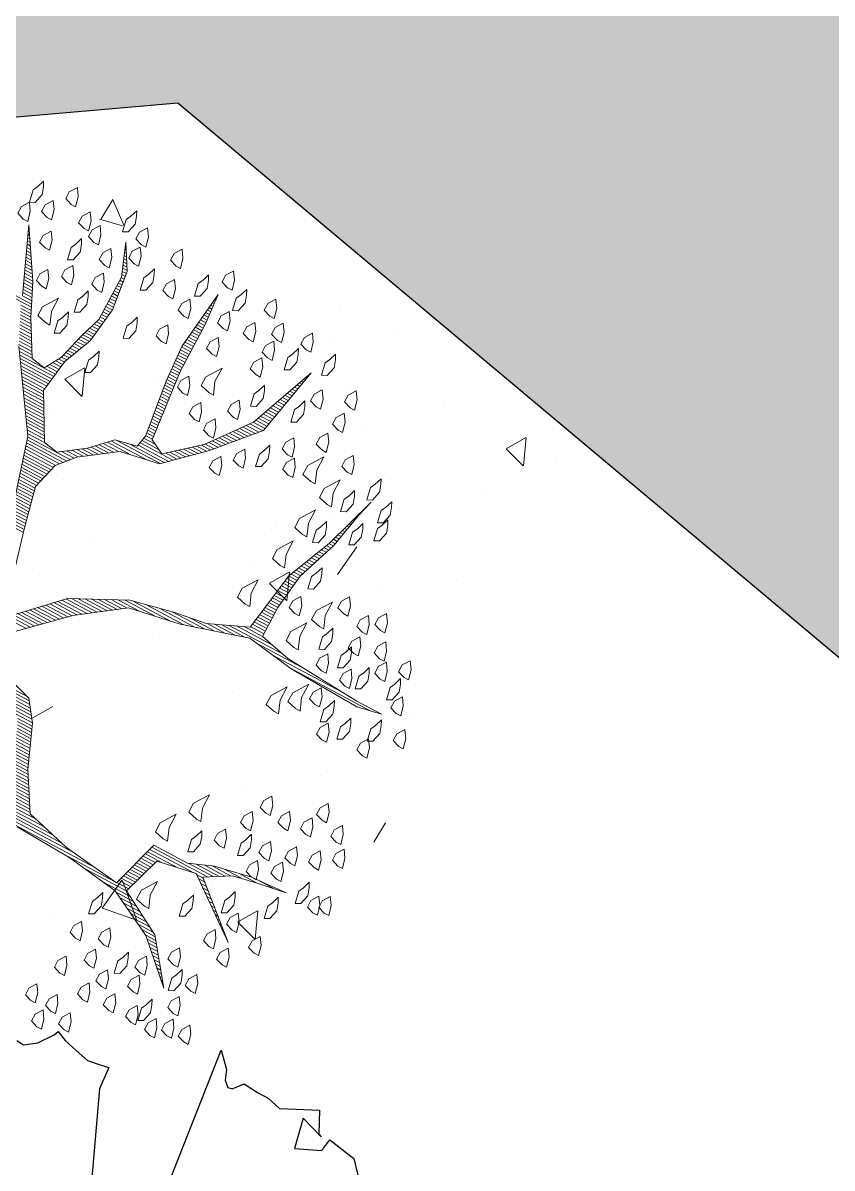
# Model space of a CAD drawing. Header units: millimetres. Extents: x 111 to 1506, y 14 to 566.
# Drawn here: x 253.594 to 255.486, y 196.317 to 198.994 of the extents above; entities that cross this region are included whole.
import ezdxf

# ---------------------------------------------------------------- set-up
doc = ezdxf.new("R2010")
doc.units = ezdxf.units.MM
doc.layers.add('ARBOLES', color=78, linetype='Continuous', lineweight=5)
doc.layers.add('G', color=254, linetype='Continuous', lineweight=5)
doc.layers.add('fer', color=8, linetype='Continuous')

# ---------------------------------------------------------------- blocks, each defined once
blk = doc.blocks.new('*X16')
at = {"color": 0}
for p, q in [((17.5775, 17.92), (17.578, 17.92)), ((17.5814, 17.91), (17.584, 17.91)), ((17.5852, 17.9), (17.59, 17.9)), ((17.9321, 17.9), (17.9348, 17.9)), ((17.9333, 17.91), (17.9341, 17.91)), ((17.5891, 17.89), (17.596, 17.89)), ((17.5929, 17.88), (17.602, 17.88)), ((17.5967, 17.87), (17.608, 17.87)), ((17.6006, 17.86), (17.614, 17.86)), ((17.9273, 17.86), (17.9379, 17.86)), ((17.9285, 17.87), (17.9371, 17.87)), ((17.9297, 17.88), (17.9364, 17.88)), ((17.9309, 17.89), (17.9356, 17.89)), ((17.2621, 17.82), (17.2622, 17.82)), ((17.6044, 17.85), (17.62, 17.85)), ((17.6083, 17.84), (17.626, 17.84)), ((17.6121, 17.83), (17.6285, 17.83)), ((17.616, 17.82), (17.6298, 17.82)), ((17.9225, 17.82), (17.941, 17.82)), ((17.9237, 17.83), (17.9402, 17.83)), ((17.9249, 17.84), (17.9395, 17.84)), ((17.9261, 17.85), (17.9387, 17.85)), ((18.33, 17.82), (18.3316, 17.82)), ((17.2663, 17.81), (17.2685, 17.81)), ((17.2706, 17.8), (17.2748, 17.8)), ((17.2748, 17.79), (17.2811, 17.79)), ((17.279, 17.78), (17.2874, 17.78)), ((17.6191, 17.81), (17.631, 17.81)), ((17.6191, 17.8), (17.6323, 17.8)), ((17.6191, 17.79), (17.6335, 17.79)), ((17.6191, 17.78), (17.6348, 17.78)), ((17.9177, 17.78), (17.9423, 17.78)), ((17.9189, 17.79), (17.9423, 17.79)), ((17.9201, 17.8), (17.9423, 17.8)), ((17.9213, 17.81), (17.9418, 17.81)), ((18.3143, 17.78), (18.3234, 17.78)), ((18.3182, 17.79), (18.3254, 17.79)), ((18.3221, 17.8), (18.3275, 17.8)), ((18.3261, 17.81), (18.3296, 17.81)), ((17.2832, 17.77), (17.2937, 17.77)), ((17.2875, 17.76), (17.3001, 17.76)), ((17.2917, 17.75), (17.3064, 17.75)), ((17.2959, 17.74), (17.3127, 17.74)), ((17.6191, 17.77), (17.636, 17.77)), ((17.6191, 17.76), (17.6373, 17.76)), ((17.6191, 17.75), (17.6385, 17.75)), ((17.6191, 17.74), (17.6398, 17.74)), ((17.9129, 17.74), (17.9423, 17.74)), ((17.9141, 17.75), (17.9423, 17.75)), ((17.9153, 17.76), (17.9423, 17.76)), ((17.9165, 17.77), (17.9423, 17.77)), ((18.2986, 17.74), (18.3151, 17.74)), ((18.3025, 17.75), (18.3171, 17.75)), ((18.3064, 17.76), (18.3192, 17.76)), ((18.3104, 17.77), (18.3213, 17.77)), ((17.3002, 17.73), (17.319, 17.73)), ((17.3044, 17.72), (17.3253, 17.72)), ((17.3086, 17.71), (17.3316, 17.71)), ((17.3129, 17.7), (17.3379, 17.7)), ((17.6191, 17.73), (17.641, 17.73)), ((17.6191, 17.72), (17.6423, 17.72)), ((17.6191, 17.71), (17.6435, 17.71)), ((17.6191, 17.7), (17.6445, 17.7)), ((17.9083, 17.7), (17.9423, 17.7)), ((17.9093, 17.71), (17.9423, 17.71)), ((17.9105, 17.72), (17.9423, 17.72)), ((17.9117, 17.73), (17.9423, 17.73)), ((18.2829, 17.7), (18.3068, 17.7)), ((18.2868, 17.71), (18.3089, 17.71)), ((18.2907, 17.72), (18.3109, 17.72)), ((18.2946, 17.73), (18.313, 17.73)), ((17.3171, 17.69), (17.3443, 17.69)), ((17.3213, 17.68), (17.3506, 17.68)), ((17.3256, 17.67), (17.3569, 17.67)), ((17.6191, 17.69), (17.6431, 17.69)), ((17.6191, 17.68), (17.6418, 17.68)), ((17.6191, 17.67), (17.6405, 17.67)), ((17.909, 17.69), (17.9423, 17.69)), ((17.9097, 17.68), (17.9423, 17.68)), ((17.9103, 17.67), (17.9423, 17.67)), ((18.2711, 17.67), (18.3006, 17.67)), ((18.275, 17.68), (18.3027, 17.68)), ((18.2789, 17.69), (18.3047, 17.69)), ((17.3298, 17.66), (17.3632, 17.66)), ((17.334, 17.65), (17.368, 17.65)), ((17.3382, 17.64), (17.3727, 17.64)), ((17.3425, 17.63), (17.3773, 17.63)), ((17.6124, 17.63), (17.6351, 17.63)), ((17.6157, 17.64), (17.6365, 17.64)), ((17.619, 17.65), (17.6378, 17.65)), ((17.6191, 17.66), (17.6391, 17.66)), ((17.911, 17.66), (17.9423, 17.66)), ((17.9117, 17.65), (17.9423, 17.65)), ((17.9123, 17.64), (17.9423, 17.64)), ((17.913, 17.63), (17.9423, 17.63)), ((18.2554, 17.63), (18.2923, 17.63)), ((18.2593, 17.64), (18.2944, 17.64)), ((18.2632, 17.65), (18.2965, 17.65)), ((18.2671, 17.66), (18.2985, 17.66)), ((17.2417, 17.59), (17.3957, 17.59)), ((17.3467, 17.62), (17.3819, 17.62)), ((17.3509, 17.61), (17.3865, 17.61)), ((17.3552, 17.6), (17.3911, 17.6)), ((17.5991, 17.59), (17.6298, 17.59)), ((17.6024, 17.6), (17.6311, 17.6)), ((17.6057, 17.61), (17.6325, 17.61)), ((17.6091, 17.62), (17.6338, 17.62)), ((17.9137, 17.62), (17.9428, 17.62)), ((17.9143, 17.61), (17.9438, 17.61)), ((17.915, 17.6), (17.9448, 17.6)), ((17.9157, 17.59), (17.9459, 17.59)), ((18.2394, 17.59), (18.284, 17.59)), ((18.2436, 17.6), (18.2861, 17.6)), ((18.2475, 17.61), (18.2882, 17.61)), ((18.2514, 17.62), (18.2903, 17.62)), ((17.3167, 17.58), (17.4003, 17.58)), ((17.3657, 17.57), (17.405, 17.57)), ((17.3704, 17.56), (17.4096, 17.56)), ((17.3751, 17.55), (17.4142, 17.55)), ((17.5872, 17.55), (17.6178, 17.55)), ((17.5899, 17.56), (17.6219, 17.56)), ((17.5926, 17.57), (17.6261, 17.57)), ((17.5957, 17.58), (17.6285, 17.58)), ((17.9163, 17.58), (17.9469, 17.58)), ((17.9172, 17.57), (17.9479, 17.57)), ((17.9186, 17.56), (17.949, 17.56)), ((17.9199, 17.55), (17.95, 17.55)), ((18.2088, 17.55), (18.254, 17.55)), ((18.2164, 17.56), (18.2628, 17.56)), ((18.2241, 17.57), (18.2717, 17.57)), ((18.2317, 17.58), (18.2805, 17.58)), ((17.3797, 17.54), (17.4197, 17.54)), ((17.3844, 17.53), (17.4254, 17.53)), ((17.3891, 17.52), (17.4311, 17.52)), ((17.3937, 17.51), (17.4369, 17.51)), ((17.5762, 17.51), (17.6011, 17.51)), ((17.579, 17.52), (17.6053, 17.52)), ((17.5817, 17.53), (17.6094, 17.53)), ((17.5844, 17.54), (17.6136, 17.54)), ((17.9212, 17.54), (17.951, 17.54)), ((17.9225, 17.53), (17.9521, 17.53)), ((17.9238, 17.52), (17.9531, 17.52)), ((17.9251, 17.51), (17.9541, 17.51)), ((18.1782, 17.51), (18.2187, 17.51)), ((18.1858, 17.52), (18.2276, 17.52)), ((18.1935, 17.53), (18.2364, 17.53)), ((18.2011, 17.54), (18.2452, 17.54)), ((18.7067, 17.51), (18.7077, 17.51)), ((18.7099, 17.52), (18.7105, 17.52)), ((18.7131, 17.53), (18.7134, 17.53)), ((17.3984, 17.5), (17.4426, 17.5)), ((17.4031, 17.49), (17.4483, 17.49)), ((17.4077, 17.48), (17.454, 17.48)), ((17.4124, 17.47), (17.4597, 17.47)), ((17.5623, 17.47), (17.5849, 17.47)), ((17.568, 17.48), (17.5886, 17.48)), ((17.5708, 17.49), (17.5928, 17.49)), ((17.5735, 17.5), (17.5969, 17.5)), ((17.9264, 17.5), (17.9552, 17.5)), ((17.9277, 17.49), (17.9562, 17.49)), ((17.929, 17.48), (17.9572, 17.48)), ((17.9303, 17.47), (17.9583, 17.47)), ((18.1476, 17.47), (18.1834, 17.47)), ((18.1553, 17.48), (18.1923, 17.48)), ((18.1629, 17.49), (18.2011, 17.49)), ((18.1706, 17.5), (18.2099, 17.5)), ((18.694, 17.47), (18.6971, 17.47)), ((18.6971, 17.48), (18.6991, 17.48)), ((18.7003, 17.49), (18.7019, 17.49)), ((18.7035, 17.5), (18.7048, 17.5)), ((17.4171, 17.46), (17.4654, 17.46)), ((17.4217, 17.45), (17.4711, 17.45)), ((17.4276, 17.44), (17.4769, 17.44)), ((17.4343, 17.43), (17.4826, 17.43)), ((17.5394, 17.43), (17.5792, 17.43)), ((17.5452, 17.44), (17.5806, 17.44)), ((17.5509, 17.45), (17.582, 17.45)), ((17.5566, 17.46), (17.5834, 17.46)), ((17.9316, 17.46), (17.9593, 17.46)), ((17.9329, 17.45), (17.9604, 17.45)), ((17.9342, 17.44), (17.9614, 17.44)), ((17.9355, 17.43), (17.9624, 17.43)), ((18.1103, 17.43), (18.1467, 17.43)), ((18.1221, 17.44), (18.157, 17.44)), ((18.1323, 17.45), (18.1658, 17.45)), ((18.14, 17.46), (18.1746, 17.46)), ((18.6812, 17.43), (18.6891, 17.43)), ((18.6844, 17.44), (18.6911, 17.44)), ((18.6876, 17.45), (18.6931, 17.45)), ((18.6908, 17.46), (18.6951, 17.46)), ((17.441, 17.42), (17.5777, 17.42)), ((17.4476, 17.41), (17.5763, 17.41)), ((17.4543, 17.4), (17.5749, 17.4)), ((17.9368, 17.42), (17.9635, 17.42)), ((17.9381, 17.41), (17.9645, 17.41)), ((17.9394, 17.4), (17.9655, 17.4)), ((18.0748, 17.4), (18.1146, 17.4)), ((18.0867, 17.41), (18.1253, 17.41)), ((18.0985, 17.42), (18.136, 17.42)), ((18.6717, 17.4), (18.6831, 17.4)), ((18.6749, 17.41), (18.6851, 17.41)), ((18.6781, 17.42), (18.6871, 17.42)), ((17.461, 17.39), (17.5734, 17.39)), ((17.4676, 17.38), (17.572, 17.38)), ((17.4743, 17.37), (17.5706, 17.37)), ((17.481, 17.36), (17.5692, 17.36)), ((17.9387, 17.36), (18.004, 17.36)), ((17.9407, 17.39), (17.9666, 17.39)), ((17.9407, 17.37), (17.984, 17.37)), ((17.942, 17.38), (17.9676, 17.38)), ((18.0276, 17.36), (18.0717, 17.36)), ((18.0394, 17.37), (18.0824, 17.37)), ((18.0512, 17.38), (18.0931, 17.38)), ((18.063, 17.39), (18.1038, 17.39)), ((18.659, 17.36), (18.6751, 17.36)), ((18.6621, 17.37), (18.6771, 17.37)), ((18.6653, 17.38), (18.6791, 17.38)), ((18.6685, 17.39), (18.6811, 17.39)), ((17.4876, 17.35), (17.5695, 17.35)), ((17.4943, 17.34), (17.5751, 17.34)), ((17.501, 17.33), (17.5807, 17.33)), ((17.5076, 17.32), (17.5862, 17.32)), ((17.8637, 17.32), (18.0288, 17.32)), ((17.9087, 17.33), (18.0396, 17.33)), ((17.9347, 17.34), (18.0503, 17.34)), ((17.9367, 17.35), (18.061, 17.35)), ((18.6429, 17.32), (18.6621, 17.32)), ((18.6471, 17.33), (18.6656, 17.33)), ((18.6513, 17.34), (18.6692, 17.34)), ((18.6555, 17.35), (18.6727, 17.35)), ((17.5143, 17.31), (17.5918, 17.31)), ((17.521, 17.3), (17.5973, 17.3)), ((17.5276, 17.29), (17.6029, 17.29)), ((17.5343, 17.28), (17.6084, 17.28)), ((17.8187, 17.28), (17.873, 17.28)), ((17.8287, 17.29), (17.887, 17.29)), ((17.8387, 17.3), (17.9283, 17.3)), ((17.8487, 17.31), (17.9816, 17.31)), ((18.626, 17.28), (18.648, 17.28)), ((18.6303, 17.29), (18.6515, 17.29)), ((18.6345, 17.3), (18.6551, 17.3)), ((18.6387, 17.31), (18.6586, 17.31)), ((17.541, 17.27), (17.614, 17.27)), ((17.5476, 17.26), (17.6195, 17.26)), ((17.5543, 17.25), (17.6251, 17.25)), ((17.561, 17.24), (17.6307, 17.24)), ((17.7741, 17.24), (17.817, 17.24)), ((17.7884, 17.25), (17.831, 17.25)), ((17.7987, 17.26), (17.845, 17.26)), ((17.8087, 17.27), (17.859, 17.27)), ((18.6092, 17.24), (18.6339, 17.24)), ((18.6134, 17.25), (18.6374, 17.25)), ((18.6176, 17.26), (18.6409, 17.26)), ((18.6218, 17.27), (18.6445, 17.27)), ((17.5676, 17.23), (17.6362, 17.23)), ((17.5743, 17.22), (17.6418, 17.22)), ((17.581, 17.21), (17.6473, 17.21)), ((17.5876, 17.2), (17.6529, 17.2)), ((17.717, 17.2), (17.7653, 17.2)), ((17.7313, 17.21), (17.775, 17.21)), ((17.7456, 17.22), (17.789, 17.22)), ((17.7599, 17.23), (17.803, 17.23)), ((18.5924, 17.2), (18.6215, 17.2)), ((18.5966, 17.21), (18.6233, 17.21)), ((18.6008, 17.22), (18.6268, 17.22)), ((18.605, 17.23), (18.6303, 17.23)), ((17.5939, 17.19), (17.7568, 17.19)), ((17.5968, 17.18), (17.7482, 17.18)), ((17.5998, 17.17), (17.7396, 17.17)), ((17.6027, 17.16), (17.731, 17.16)), ((18.5837, 17.16), (18.6162, 17.16)), ((18.5853, 17.17), (18.6175, 17.17)), ((18.5868, 17.18), (18.6189, 17.18)), ((18.5884, 17.19), (18.6202, 17.19)), ((17.6056, 17.15), (17.7225, 17.15)), ((17.6085, 17.14), (17.7189, 17.14)), ((17.6115, 17.13), (17.7161, 17.13)), ((18.5789, 17.13), (18.6122, 17.13)), ((18.5805, 17.14), (18.6135, 17.14)), ((18.5821, 17.15), (18.6149, 17.15)), ((17.6144, 17.12), (17.7134, 17.12)), ((17.6173, 17.11), (17.7107, 17.11)), ((17.6203, 17.1), (17.7079, 17.1)), ((17.6232, 17.09), (17.7052, 17.09)), ((18.5726, 17.09), (18.6069, 17.09)), ((18.5742, 17.1), (18.6082, 17.1)), ((18.5758, 17.11), (18.6095, 17.11)), ((18.5774, 17.12), (18.6109, 17.12)), ((17.6261, 17.08), (17.7025, 17.08)), ((17.629, 17.07), (17.6998, 17.07)), ((17.632, 17.06), (17.697, 17.06)), ((17.6349, 17.05), (17.6968, 17.05)), ((18.5663, 17.05), (18.6056, 17.05)), ((18.5679, 17.06), (18.6056, 17.06)), ((18.5695, 17.07), (18.6056, 17.07)), ((18.571, 17.08), (18.6056, 17.08)), ((17.6378, 17.04), (17.6992, 17.04)), ((17.6407, 17.03), (17.7015, 17.03)), ((17.6437, 17.02), (17.7039, 17.02)), ((17.6466, 17.01), (17.7062, 17.01)), ((18.5598, 17.01), (18.6056, 17.01)), ((18.5615, 17.02), (18.6056, 17.02)), ((18.5632, 17.03), (18.6056, 17.03)), ((18.5647, 17.04), (18.6056, 17.04)), ((17.6495, 17), (17.7086, 17)), ((17.6524, 16.99), (17.7109, 16.99)), ((17.6554, 16.98), (17.7133, 16.98)), ((17.6583, 16.97), (17.7156, 16.97)), ((18.5353, 16.97), (18.6056, 16.97)), ((18.5548, 16.98), (18.6056, 16.98)), ((18.5565, 16.99), (18.6056, 16.99)), ((18.5582, 17), (18.6056, 17)), ((17.6612, 16.96), (17.718, 16.96)), ((17.6642, 16.95), (17.7204, 16.95)), ((17.6671, 16.94), (17.7227, 16.94)), ((17.67, 16.93), (17.7251, 16.93)), ((18.4439, 16.93), (18.523, 16.93)), ((18.4668, 16.94), (18.5567, 16.94)), ((18.4896, 16.95), (18.6918, 16.95)), ((18.5125, 16.96), (18.6485, 16.96)), ((18.6009, 16.94), (18.7864, 16.94)), ((18.6675, 16.93), (18.9464, 16.93)), ((17.6729, 16.92), (17.7274, 16.92)), ((17.6759, 16.91), (17.7298, 16.91)), ((17.6788, 16.9), (17.7324, 16.9)), ((18.2995, 16.9), (18.4217, 16.9)), ((18.3608, 16.91), (18.4555, 16.91)), ((18.4211, 16.92), (18.4892, 16.92)), ((18.7342, 16.92), (19.0449, 16.92)), ((18.1392, 16.86), (18.2561, 16.86)), ((18.1645, 16.87), (18.3086, 16.87)), ((18.2095, 16.88), (18.3542, 16.88)), ((18.2545, 16.89), (18.388, 16.89)), ((18.0592, 16.82), (18.1324, 16.82)), ((18.0792, 16.83), (18.1463, 16.83)), ((18.0992, 16.84), (18.1601, 16.84)), ((18.1192, 16.85), (18.2036, 16.85)), ((17.9792, 16.78), (18.0771, 16.78)), ((17.9992, 16.79), (18.0909, 16.79)), ((18.0192, 16.8), (18.1047, 16.8)), ((18.0392, 16.81), (18.1186, 16.81)), ((17.9335, 16.74), (18.0217, 16.74)), ((17.9435, 16.75), (18.0355, 16.75)), ((17.9535, 16.76), (18.0494, 16.76)), ((17.9635, 16.77), (18.0632, 16.77)), ((17.8935, 16.7), (17.9768, 16.7)), ((17.9035, 16.71), (17.9873, 16.71)), ((17.9135, 16.72), (17.9979, 16.72)), ((17.9235, 16.73), (18.0084, 16.73)), ((17.8535, 16.66), (17.9345, 16.66)), ((17.8635, 16.67), (17.9451, 16.67)), ((17.8735, 16.68), (17.9556, 16.68)), ((17.8835, 16.69), (17.9662, 16.69)), ((17.8235, 16.63), (17.9029, 16.63)), ((17.8335, 16.64), (17.9134, 16.64)), ((17.8435, 16.65), (17.924, 16.65)), ((17.7031, 16.62), (17.8923, 16.62)), ((17.8145, 16.42), (18.0006, 16.42)), ((17.8617, 16.41), (18.0157, 16.41)), ((17.8916, 16.4), (18.0232, 16.4)), ((17.9216, 16.39), (18.0307, 16.39)), ((17.9473, 16.38), (18.0382, 16.38)), ((17.9633, 16.37), (18.0457, 16.37)), ((17.9793, 16.36), (18.0532, 16.36)), ((17.9953, 16.35), (18.0607, 16.35)), ((18.0106, 16.34), (18.0651, 16.34)), ((18.0147, 16.33), (18.0692, 16.33)), ((18.0189, 16.32), (18.0733, 16.32)), ((18.0231, 16.31), (18.0774, 16.31)), ((18.0272, 16.3), (18.0816, 16.3)), ((18.0314, 16.29), (18.0857, 16.29)), ((18.0356, 16.28), (18.0898, 16.28)), ((18.0397, 16.27), (18.0939, 16.27)), ((18.0439, 16.26), (18.098, 16.26)), ((18.0481, 16.25), (18.1021, 16.25)), ((18.0522, 16.24), (18.1063, 16.24)), ((18.9759, 16.24), (19.0395, 16.24)), ((18.0564, 16.23), (18.1104, 16.23)), ((18.0606, 16.22), (18.1145, 16.22)), ((18.0647, 16.21), (18.1186, 16.21)), ((18.0689, 16.2), (18.1236, 16.2)), ((18.7941, 16.2), (18.873, 16.2)), ((18.8191, 16.21), (18.8896, 16.21)), ((18.8615, 16.22), (18.9295, 16.22)), ((18.9115, 16.23), (18.9795, 16.23)), ((18.0731, 16.19), (18.1296, 16.19)), ((18.0772, 16.18), (18.1356, 16.18)), ((18.0814, 16.17), (18.1416, 16.17)), ((18.0856, 16.16), (18.1476, 16.16)), ((18.6084, 16.16), (18.7734, 16.16)), ((18.6114, 16.17), (18.823, 16.17)), ((18.7441, 16.18), (18.8396, 16.18)), ((18.7691, 16.19), (18.8563, 16.19)), ((18.7869, 16.16), (18.812, 16.16)), ((18.0897, 16.15), (18.1536, 16.15)), ((18.0939, 16.14), (18.1596, 16.14)), ((18.1004, 16.13), (18.1656, 16.13)), ((18.5994, 16.13), (18.6461, 16.13)), ((18.6024, 16.14), (18.6667, 16.14)), ((18.6054, 16.15), (18.7201, 16.15)), ((18.8002, 16.15), (18.8237, 16.15)), ((18.8135, 16.14), (18.8354, 16.14)), ((18.8269, 16.13), (18.847, 16.13)), ((18.1082, 16.12), (18.1716, 16.12)), ((18.116, 16.11), (18.1776, 16.11)), ((18.1237, 16.1), (18.1836, 16.1)), ((18.1315, 16.09), (18.1896, 16.09)), ((18.5874, 16.09), (18.6336, 16.09)), ((18.5904, 16.1), (18.6367, 16.1)), ((18.5934, 16.11), (18.6398, 16.11)), ((18.5964, 16.12), (18.6429, 16.12)), ((18.8402, 16.12), (18.8587, 16.12)), ((18.8535, 16.11), (18.8704, 16.11)), ((18.8669, 16.1), (18.882, 16.1)), ((18.8802, 16.09), (18.8937, 16.09)), ((18.1393, 16.08), (18.1956, 16.08)), ((18.1471, 16.07), (18.2239, 16.07)), ((18.1497, 16.05), (18.2999, 16.05)), ((18.1549, 16.06), (18.2619, 16.06)), ((18.5754, 16.05), (18.6211, 16.05)), ((18.5784, 16.06), (18.6242, 16.06)), ((18.5814, 16.07), (18.6273, 16.07)), ((18.5844, 16.08), (18.6304, 16.08)), ((18.8935, 16.08), (18.9054, 16.08)), ((18.9069, 16.07), (18.917, 16.07)), ((18.9202, 16.06), (18.9287, 16.06)), ((18.9335, 16.05), (18.9404, 16.05)), ((18.1339, 16.02), (18.4746, 16.02)), ((18.1392, 16.03), (18.3946, 16.03)), ((18.1444, 16.04), (18.3379, 16.04)), ((18.3591, 16.01), (18.5546, 16.01)), ((18.5634, 16.01), (18.6086, 16.01)), ((18.5664, 16.02), (18.6117, 16.02)), ((18.5694, 16.03), (18.6148, 16.03)), ((18.5724, 16.04), (18.6179, 16.04)), ((18.9469, 16.04), (18.952, 16.04)), ((18.9602, 16.03), (18.9637, 16.03)), ((18.9735, 16.02), (18.9754, 16.02)), ((18.9869, 16.01), (18.987, 16.01)), ((18.4501, 16), (18.6064, 16)), ((18.5234, 15.99), (18.6244, 15.99)), ((18.5781, 15.98), (18.6424, 15.98)), ((18.5971, 15.97), (18.6604, 15.97)), ((18.6161, 15.96), (18.6784, 15.96)), ((18.6351, 15.95), (18.6964, 15.95)), ((18.6541, 15.94), (18.7144, 15.94)), ((18.6731, 15.93), (18.7324, 15.93)), ((18.6921, 15.92), (18.7504, 15.92)), ((18.7111, 15.91), (18.7628, 15.91)), ((18.7301, 15.9), (18.7704, 15.9)), ((18.7421, 15.89), (18.7781, 15.89)), ((18.7528, 15.88), (18.7857, 15.88)), ((18.7634, 15.87), (18.7934, 15.87)), ((18.7741, 15.86), (18.801, 15.86)), ((18.7848, 15.85), (18.8087, 15.85)), ((18.7954, 15.84), (18.8163, 15.84)), ((18.8061, 15.83), (18.824, 15.83)), ((18.8168, 15.82), (18.8316, 15.82)), ((18.8274, 15.81), (18.8393, 15.81)), ((18.8381, 15.8), (18.8469, 15.8)), ((18.8488, 15.79), (18.8545, 15.79)), ((18.8594, 15.78), (18.8622, 15.78))]:
    blk.add_line(p, q, dxfattribs=at)
blk = doc.blocks.new('E1E')
at = {"layer": 'ARBOLES', "ltscale": 0.2}
for p, q in [((94.6676, 58.8635), (94.6676, 58.8635)), ((94.9236, 58.6057), (94.9236, 58.6057)), ((94.5138, 58.5333), (94.5138, 58.5333)), ((95.1355, 58.5085), (95.1355, 58.5085)), ((94.8624, 58.4826), (94.7765, 58.4282)), ((94.8909, 58.3921), (94.8631, 58.4837)), ((95.2104, 58.4729), (95.2104, 58.4729)), ((94.6865, 58.4581), (94.6865, 58.4581)), ((95.013, 58.4632), (95.013, 58.4632)), ((94.8895, 58.3905), (94.7758, 58.4277)), ((94.811, 58.3666), (94.811, 58.3666)), ((94.8922, 58.3418), (94.8922, 58.3418)), ((95.3957, 58.2452), (95.4049, 58.3083)), ((94.4865, 58.2246), (94.4865, 58.2246)), ((94.5977, 58.207), (94.5304, 58.1986)), ((94.5888, 58.1437), (94.598, 58.2068)), ((94.5882, 58.1432), (94.5302, 58.1979)), ((94.7363, 58.1935), (94.7363, 58.1935)), ((94.5867, 58.1273), (94.5867, 58.1273)), ((95.7346, 58.0534), (95.7346, 58.0534)), ((94.8833, 57.9689), (94.8833, 57.9689)), ((95.5753, 57.9605), (95.5753, 57.9605)), ((95.3825, 57.8989), (95.3825, 57.8989)), ((95.6956, 57.8639), (95.6956, 57.8639)), ((95.8816, 57.8288), (95.8816, 57.8288)), ((95.1169, 57.82), (95.1169, 57.82)), ((94.5376, 57.7708), (94.5376, 57.7708)), ((94.5622, 57.7074), (94.5397, 57.767)), ((94.7808, 57.7703), (94.7808, 57.7703)), ((96.0586, 57.7367), (96.0586, 57.7367)), ((96.0916, 57.5886), (96.0336, 57.6433)), ((96.1011, 57.6524), (96.0338, 57.644)), ((96.0922, 57.5891), (96.1014, 57.6522)), ((94.9516, 57.6149), (94.9516, 57.6149)), ((95.7341, 57.5948), (95.7341, 57.5948)), ((95.2847, 57.4872), (95.2267, 57.5419)), ((95.2942, 57.551), (95.227, 57.5425)), ((95.2854, 57.4877), (95.2946, 57.5508)), ((95.3729, 57.5622), (95.3729, 57.5622)), ((94.7552, 57.4724), (94.7552, 57.4724)), ((95.4096, 57.4529), (95.4096, 57.4529)), ((95.9403, 57.448), (95.9403, 57.448)), ((95.2543, 57.4023), (95.2543, 57.4023)), ((95.4163, 57.4332), (95.4163, 57.4332)), ((95.2247, 57.2935), (95.1969, 57.385)), ((96.4995, 57.3914), (96.4995, 57.3914)), ((95.9202, 57.3422), (95.9202, 57.3422)), ((95.0851, 57.311), (95.0851, 57.311)), ((95.7535, 57.3323), (95.7535, 57.3323)), ((95.3415, 57.2983), (95.3415, 57.2983)), ((96.3968, 57.2987), (96.3421, 57.2587)), ((96.37, 57.2738), (96.37, 57.2738)), ((96.4168, 57.2351), (96.3942, 57.2948)), ((96.2526, 57.2622), (96.2526, 57.2622)), ((96.4161, 57.2358), (96.3388, 57.2555)), ((94.9776, 57.1326), (94.9776, 57.1326)), ((96.0455, 57.1319), (96.0455, 57.1319)), ((95.3165, 57.1024), (95.3165, 57.1024)), ((95.4768, 57.0625), (95.4768, 57.0625)), ((95.5976, 57.0405), (95.5976, 57.0405)), ((95.721, 56.99), (95.721, 56.99)), ((95.7812, 56.9208), (95.7812, 56.9208)), ((95.1247, 56.908), (95.1247, 56.908)), ((95.3965, 56.8481), (95.3965, 56.8481)), ((95.6238, 56.8379), (95.6238, 56.8379)), ((95.1839, 56.7935), (95.1166, 56.785)), ((95.175, 56.7302), (95.1842, 56.7933)), ((95.1744, 56.7297), (95.1164, 56.7844)), ((95.072, 56.7062), (95.072, 56.7062))]:
    blk.add_line(p, q, dxfattribs=at)
for points in [[(96.2553, 57.6966), (96.0383, 57.8338), (95.8415, 58.0658)], [(95.1899, 58.5316), (95.0309, 58.4686), (94.8791, 58.4244), (94.7266, 58.4344), (94.579, 58.4856), (94.7128, 58.4127), (94.8589, 58.3998), (94.8727, 58.2812), (94.7773, 58.2154), (94.5691, 58.2629), (94.7578, 58.2067), (94.7101, 58.1387), (94.6509, 58.0967), (94.5786, 58.049), (94.6733, 58.0989), (94.7622, 58.1619), (94.8156, 58.2168), (94.9132, 58.2603), (94.8943, 58.4077), (95.0591, 58.4577), (95.1971, 58.4802), (95.2991, 58.4087), (95.3939, 58.3185), (95.4561, 58.2838), (95.5811, 58.3005)], [(95.6347, 58.2152), (95.5632, 58.0431), (95.4838, 57.9065), (95.3588, 57.8196), (95.2064, 57.6894), (95.0676, 57.651), (94.8696, 57.5706), (94.8103, 57.5286), (94.8819, 57.5605), (95.0958, 57.6402), (95.189, 57.6583), (95.2267, 57.5738), (95.2571, 57.4704), (95.2673, 57.3425), (95.2913, 57.2362), (95.2985, 57.1849), (95.2803, 57.3482), (95.2773, 57.495), (95.2418, 57.6273), (95.231, 57.6692), (95.3147, 57.761), (95.3935, 57.8117), (95.499, 57.8898), (95.6102, 58.0251), (95.6715, 58.1849)], [(95.7692, 58.0881), (95.8387, 58.0021), (95.9139, 57.9032), (95.9263, 57.8229), (95.9075, 57.76), (95.8454, 57.6544), (95.75, 57.5886), (95.693, 57.4541), (95.6447, 57.3001), (95.6897, 57.0941), (95.6801, 57.308), (95.7154, 57.4563), (95.7681, 57.5655), (95.8158, 57.5633), (95.9193, 57.3834), (95.9802, 57.2468), (96.0243, 57.1651), (95.9714, 57.3364), (95.9215, 57.4311), (95.8354, 57.572), (95.8274, 57.6074), (95.8801, 57.6465), (95.909, 57.7217), (95.9538, 57.7962), (95.9957, 57.8071), (96.1128, 57.719), (96.1404, 57.6221), (96.1426, 57.5296), (96.173, 57.4262), (96.2324, 57.3279), (96.3004, 57.2803), (96.2302, 57.3504), (96.1752, 57.4739), (96.1686, 57.5412), (96.1563, 57.6214), (96.162, 57.6785), (96.2039, 57.6894), (96.2965, 57.6215), (96.3732, 57.5543), (96.5063, 57.4655), (96.3594, 57.6027)]]:
    blk.add_lwpolyline(points, dxfattribs=at)
for points in [[(94.7125, 58.8334), (94.7349, 58.8356), (94.7436, 58.8161), (94.7393, 58.7908), (94.7176, 58.8045), (94.6995, 58.8276)], [(94.7812, 58.8016), (94.8036, 58.8038), (94.8123, 58.7843), (94.808, 58.759), (94.7863, 58.7727), (94.7682, 58.7959)], [(94.6591, 58.7784), (94.6815, 58.7806), (94.6902, 58.7611), (94.6859, 58.7358), (94.6642, 58.7495), (94.6461, 58.7726)], [(94.7227, 58.7756), (94.7451, 58.7778), (94.7538, 58.7583), (94.7495, 58.7329), (94.7278, 58.7467), (94.7097, 58.7698)], [(94.7922, 58.6896), (94.8146, 58.6918), (94.8233, 58.6723), (94.8189, 58.647), (94.7972, 58.6607), (94.7791, 58.6838)], [(94.6931, 58.6845), (94.7155, 58.6867), (94.7242, 58.6671), (94.7199, 58.6418), (94.6982, 58.6556), (94.6801, 58.6787)], [(94.6245, 58.6461), (94.6469, 58.6483), (94.6556, 58.6288), (94.6513, 58.6035), (94.6296, 58.6172), (94.6115, 58.6403)], [(94.498, 58.5976), (94.5204, 58.5998), (94.5291, 58.5803), (94.5248, 58.555), (94.5031, 58.5687), (94.485, 58.5918)], [(94.5725, 58.5528), (94.5732, 58.5687), (94.5522, 58.5984), (94.5421, 58.5861), (94.5472, 58.5571), (94.5624, 58.5405), (94.5747, 58.5304)], [(94.5594, 58.6172), (94.5818, 58.6193), (94.5905, 58.5998), (94.5862, 58.5745), (94.5645, 58.5882), (94.5464, 58.6114)], [(94.6903, 58.6209), (94.7127, 58.623), (94.7214, 58.6035), (94.7171, 58.5782), (94.6954, 58.5919), (94.6773, 58.6151)], [(94.7568, 58.6115), (94.7792, 58.6137), (94.7879, 58.5942), (94.7836, 58.5689), (94.7619, 58.5826), (94.7438, 58.6057)], [(94.8421, 58.5949), (94.8645, 58.5971), (94.8732, 58.5776), (94.8689, 58.5523), (94.8472, 58.566), (94.8291, 58.5891)], [(94.4677, 58.5607), (94.4901, 58.5629), (94.4988, 58.5434), (94.4944, 58.5181), (94.4728, 58.5318), (94.4547, 58.5549)], [(94.6238, 58.5601), (94.6462, 58.5623), (94.6549, 58.5428), (94.6506, 58.5175), (94.6289, 58.5312), (94.6108, 58.5543)], [(94.7178, 58.524), (94.7185, 58.5399), (94.6975, 58.5695), (94.6874, 58.5572), (94.6925, 58.5283), (94.7077, 58.5117), (94.72, 58.5016)], [(94.425, 58.5339), (94.4474, 58.5361), (94.4561, 58.5166), (94.4518, 58.4913), (94.4301, 58.505), (94.412, 58.5281)], [(94.7792, 58.5436), (94.8017, 58.5458), (94.8103, 58.5262), (94.806, 58.5009), (94.7843, 58.5147), (94.7662, 58.5378)], [(94.5067, 58.508), (94.5292, 58.5101), (94.5378, 58.4906), (94.5335, 58.4653), (94.5118, 58.479), (94.4937, 58.5022)], [(94.6535, 58.511), (94.6759, 58.5131), (94.6846, 58.4936), (94.6803, 58.4683), (94.6586, 58.482), (94.6405, 58.5052)], [(94.8942, 58.4779), (94.8949, 58.4938), (94.874, 58.5234), (94.8638, 58.5111), (94.8689, 58.4822), (94.8841, 58.4656), (94.8964, 58.4555)], [(94.5863, 58.4343), (94.587, 58.4502), (94.566, 58.4798), (94.5559, 58.4675), (94.561, 58.4386), (94.5762, 58.422), (94.5885, 58.4119)], [(94.5256, 58.4306), (94.548, 58.4328), (94.5567, 58.4133), (94.5524, 58.388), (94.5307, 58.4017), (94.5126, 58.4248)], [(94.6145, 58.4235), (94.6369, 58.4256), (94.6456, 58.4061), (94.6413, 58.3808), (94.6196, 58.3945), (94.6015, 58.4177)], [(94.7945, 58.3867), (94.8235, 58.3918), (94.835, 58.3658), (94.8264, 58.3152), (94.809, 58.3542), (94.7815, 58.3809)], [(94.53, 58.3157), (94.5524, 58.3179), (94.5611, 58.2984), (94.5568, 58.2731), (94.5351, 58.2868), (94.517, 58.3099)], [(94.5936, 58.3128), (94.616, 58.315), (94.6247, 58.2955), (94.6204, 58.2702), (94.5987, 58.2839), (94.5806, 58.307)], [(94.7324, 58.2811), (94.7332, 58.297), (94.7122, 58.3267), (94.7021, 58.3144), (94.7071, 58.2854), (94.7223, 58.2688), (94.7346, 58.2587)], [(94.5004, 58.2246), (94.5228, 58.2268), (94.5315, 58.2072), (94.5272, 58.1819), (94.5055, 58.1957), (94.4874, 58.2188)], [(94.5901, 58.2333), (94.6125, 58.2355), (94.6212, 58.216), (94.6168, 58.1907), (94.5952, 58.2044), (94.5771, 58.2275)], [(94.6675, 58.182), (94.6682, 58.1979), (94.6472, 58.2276), (94.6371, 58.2153), (94.6422, 58.1864), (94.6573, 58.1697), (94.6696, 58.1596)], [(94.9118, 58.2285), (94.9407, 58.2336), (94.9523, 58.2075), (94.9436, 58.1569), (94.9262, 58.196), (94.8988, 58.2227)], [(94.8605, 58.1511), (94.8612, 58.167), (94.8402, 58.1966), (94.8301, 58.1843), (94.8352, 58.1554), (94.8504, 58.1388), (94.8627, 58.1287)], [(94.5808, 58.0967), (94.5815, 58.1126), (94.5605, 58.1422), (94.5504, 58.1299), (94.5555, 58.101), (94.5707, 58.0844), (94.583, 58.0743)], [(94.7983, 58.1156), (94.8208, 58.1178), (94.8294, 58.0983), (94.8251, 58.073), (94.8034, 58.0867), (94.7853, 58.1098)], [(94.8974, 58.1208), (94.9263, 58.1258), (94.9379, 58.0998), (94.9292, 58.0492), (94.9119, 58.0882), (94.8844, 58.115)], [(94.6733, 58.0989), (94.6957, 58.1011), (94.7044, 58.0816), (94.7001, 58.0563), (94.6784, 58.07), (94.6603, 58.0931)], [(94.7666, 58.0469), (94.7673, 58.0628), (94.7463, 58.0925), (94.7362, 58.0802), (94.7413, 58.0512), (94.7565, 58.0346), (94.7688, 58.0245)], [(94.5606, 58.002), (94.5613, 58.0179), (94.5403, 58.0475), (94.5302, 58.0352), (94.5353, 58.0063), (94.5505, 57.9897), (94.5628, 57.9796)], [(94.6263, 58.0468), (94.6488, 58.049), (94.6574, 58.0295), (94.6531, 58.0042), (94.6314, 58.0179), (94.6133, 58.041)], [(94.4883, 58.0243), (94.5107, 58.0265), (94.5194, 58.007), (94.5151, 57.9817), (94.4934, 57.9954), (94.4753, 58.0185)], [(94.6929, 58.0375), (94.7153, 58.0397), (94.724, 58.0202), (94.7196, 57.9948), (94.6979, 58.0086), (94.6799, 58.0317)], [(94.7912, 58.0267), (94.8136, 58.0289), (94.8223, 58.0094), (94.818, 57.9841), (94.7963, 57.9978), (94.7782, 58.0209)], [(94.4681, 57.9997), (94.4905, 58.0019), (94.4992, 57.9824), (94.4948, 57.9571), (94.4732, 57.9708), (94.4551, 57.9939)], [(94.6365, 57.989), (94.6589, 57.9912), (94.6676, 57.9717), (94.6633, 57.9464), (94.6416, 57.9601), (94.6235, 57.9832)], [(94.7912, 57.9566), (94.8136, 57.9588), (94.8223, 57.9393), (94.818, 57.914), (94.7963, 57.9277), (94.7782, 57.9508)], [(94.5867, 57.9434), (94.6091, 57.9456), (94.6178, 57.9261), (94.6134, 57.9008), (94.5917, 57.9145), (94.5737, 57.9376)], [(94.7269, 57.9435), (94.7493, 57.9457), (94.758, 57.9262), (94.7537, 57.9009), (94.732, 57.9146), (94.7139, 57.9377)], [(94.5491, 57.8877), (94.5715, 57.8899), (94.5802, 57.8704), (94.5759, 57.8451), (94.5542, 57.8588), (94.5361, 57.8819)], [(94.6742, 57.9045), (94.6966, 57.9066), (94.7053, 57.8871), (94.7009, 57.8618), (94.6792, 57.8755), (94.6612, 57.8987)], [(94.6048, 57.8502), (94.6272, 57.8524), (94.6359, 57.8329), (94.6316, 57.8076), (94.6099, 57.8213), (94.5918, 57.8444)], [(94.6778, 57.8437), (94.7002, 57.8459), (94.7089, 57.8264), (94.7046, 57.8011), (94.6829, 57.8148), (94.6648, 57.8379)], [(95.0025, 57.7623), (95.0314, 57.7674), (95.0429, 57.7413), (95.0343, 57.6907), (95.0169, 57.7298), (94.9894, 57.7565)], [(94.8565, 57.7051), (94.8789, 57.7072), (94.8876, 57.6877), (94.8832, 57.6624), (94.8616, 57.6761), (94.8435, 57.6993)], [(94.9714, 57.7095), (95.0003, 57.7146), (95.0119, 57.6885), (95.0033, 57.6379), (94.9859, 57.677), (94.9584, 57.7037)], [(94.8529, 57.6255), (94.8536, 57.6414), (94.8326, 57.6711), (94.8225, 57.6588), (94.8276, 57.6299), (94.8428, 57.6132), (94.8551, 57.6031)], [(94.9201, 57.6321), (94.9208, 57.648), (94.8999, 57.6776), (94.8898, 57.6653), (94.8948, 57.6364), (94.91, 57.6198), (94.9223, 57.6097)], [(94.9469, 57.6596), (94.9693, 57.6618), (94.978, 57.6423), (94.9736, 57.6169), (94.9519, 57.6307), (94.9339, 57.6538)], [(94.7517, 57.6428), (94.7741, 57.645), (94.7828, 57.6255), (94.7785, 57.6002), (94.7568, 57.6139), (94.7387, 57.637)], [(95.2902, 57.641), (95.3192, 57.6461), (95.3307, 57.6201), (95.3221, 57.5695), (95.3047, 57.6085), (95.2772, 57.6352)], [(94.7959, 57.5612), (94.7966, 57.5771), (94.7756, 57.6067), (94.7655, 57.5944), (94.7705, 57.5655), (94.7857, 57.5489), (94.798, 57.5388)], [(95.1103, 57.6076), (95.1392, 57.6127), (95.1508, 57.5867), (95.1421, 57.5361), (95.1248, 57.5751), (95.0973, 57.6019)], [(96.1021, 57.5505), (96.1028, 57.5664), (96.0818, 57.596), (96.0717, 57.5837), (96.0768, 57.5548), (96.092, 57.5382), (96.1043, 57.5281)], [(96.2424, 57.5506), (96.2431, 57.5665), (96.2221, 57.5961), (96.212, 57.5838), (96.2171, 57.5549), (96.2322, 57.5383), (96.2445, 57.5282)], [(96.2604, 57.5976), (96.2893, 57.6027), (96.3009, 57.5767), (96.2923, 57.5261), (96.2749, 57.5651), (96.2474, 57.5918)], [(94.9361, 57.5613), (94.9585, 57.5634), (94.9672, 57.5439), (94.9629, 57.5186), (94.9412, 57.5323), (94.9231, 57.5555)], [(95.0105, 57.5866), (95.0329, 57.5888), (95.0416, 57.5693), (95.0373, 57.544), (95.0156, 57.5577), (94.9975, 57.5808)], [(94.7091, 57.5459), (94.7315, 57.5481), (94.7402, 57.5286), (94.7359, 57.5033), (94.7142, 57.517), (94.6961, 57.5401)], [(94.9332, 57.4976), (94.934, 57.5135), (94.913, 57.5432), (94.9029, 57.5309), (94.9079, 57.502), (94.9231, 57.4853), (94.9354, 57.4752)], [(95.0099, 57.5006), (95.0106, 57.5165), (94.9896, 57.5461), (94.9795, 57.5338), (94.9846, 57.5049), (94.9998, 57.4883), (95.0121, 57.4782)], [(95.0836, 57.51), (95.0843, 57.5259), (95.0633, 57.5556), (95.0532, 57.5433), (95.0583, 57.5144), (95.0735, 57.4977), (95.0858, 57.4876)], [(95.1841, 57.547), (95.2065, 57.5492), (95.2151, 57.5296), (95.2108, 57.5043), (95.1891, 57.5181), (95.171, 57.5412)], [(96.3472, 57.5427), (96.3696, 57.5449), (96.3783, 57.5254), (96.374, 57.5001), (96.3523, 57.5138), (96.3342, 57.5369)], [(95.1125, 57.5151), (95.1414, 57.5202), (95.153, 57.4942), (95.1444, 57.4436), (95.127, 57.4826), (95.0995, 57.5093)], [(95.3157, 57.4965), (95.3446, 57.5015), (95.3561, 57.4755), (95.3475, 57.4249), (95.3301, 57.4639), (95.3026, 57.4907)], [(96.2547, 57.4704), (96.2554, 57.4863), (96.2344, 57.5159), (96.2243, 57.5036), (96.2294, 57.4747), (96.2446, 57.4581), (96.2569, 57.448)], [(94.7865, 57.4946), (94.8089, 57.4968), (94.8176, 57.4773), (94.8133, 57.452), (94.7916, 57.4657), (94.7735, 57.4889)], [(94.8545, 57.447), (94.8552, 57.4629), (94.8342, 57.4925), (94.8241, 57.4802), (94.8292, 57.4513), (94.8444, 57.4347), (94.8567, 57.4246)], [(94.8906, 57.4709), (94.913, 57.4731), (94.9217, 57.4535), (94.9174, 57.4282), (94.8957, 57.442), (94.8776, 57.4651)], [(94.9933, 57.4854), (95.0157, 57.4876), (95.0243, 57.4681), (95.02, 57.4428), (94.9983, 57.4565), (94.9802, 57.4796)], [(95.2362, 57.4299), (95.2369, 57.4458), (95.2159, 57.4754), (95.2058, 57.4631), (95.2109, 57.4342), (95.2261, 57.4176), (95.2384, 57.4075)], [(95.6337, 57.4822), (95.6561, 57.4844), (95.6648, 57.4649), (95.6605, 57.4396), (95.6388, 57.4533), (95.6207, 57.4764)], [(96.3125, 57.4805), (96.3349, 57.4827), (96.3436, 57.4632), (96.3393, 57.4379), (96.3176, 57.4516), (96.2995, 57.4747)], [(96.4268, 57.469), (96.4492, 57.4712), (96.4578, 57.4517), (96.4535, 57.4264), (96.4318, 57.4401), (96.4137, 57.4633)], [(96.5287, 57.4677), (96.5511, 57.4699), (96.5598, 57.4503), (96.5555, 57.425), (96.5338, 57.4388), (96.5157, 57.4619)], [(94.9369, 57.4369), (94.9593, 57.4391), (94.968, 57.4196), (94.9637, 57.3943), (94.942, 57.408), (94.9239, 57.4311)], [(95.0996, 57.4392), (95.122, 57.4414), (95.1306, 57.4219), (95.1263, 57.3966), (95.1046, 57.4103), (95.0865, 57.4334)], [(95.7877, 57.4339), (95.8102, 57.4361), (95.8188, 57.4166), (95.8145, 57.3913), (95.7928, 57.405), (95.7747, 57.4281)], [(96.1116, 57.4067), (96.1123, 57.4226), (96.0913, 57.4522), (96.0812, 57.4399), (96.0863, 57.411), (96.1015, 57.3944), (96.1138, 57.3842)], [(96.382, 57.3946), (96.3827, 57.4105), (96.3617, 57.4401), (96.3516, 57.4278), (96.3567, 57.3989), (96.3719, 57.3823), (96.3842, 57.3721)], [(94.8531, 57.4152), (94.8755, 57.4174), (94.8842, 57.3978), (94.8798, 57.3725), (94.8581, 57.3863), (94.8401, 57.4094)], [(95.0258, 57.4298), (95.0482, 57.4319), (95.0569, 57.4124), (95.0526, 57.3871), (95.0309, 57.4008), (95.0128, 57.424)], [(95.6085, 57.4164), (95.6309, 57.4186), (95.6396, 57.3991), (95.6353, 57.3738), (95.6136, 57.3875), (95.5955, 57.4106)], [(95.727, 57.4302), (95.7494, 57.4324), (95.7581, 57.4129), (95.7538, 57.3876), (95.7321, 57.4013), (95.714, 57.4245)], [(95.8666, 57.4144), (95.889, 57.4166), (95.8976, 57.3971), (95.8933, 57.3718), (95.8716, 57.3855), (95.8535, 57.4086)], [(96.2432, 57.4263), (96.2656, 57.4285), (96.2743, 57.4089), (96.2699, 57.3836), (96.2482, 57.3974), (96.2302, 57.4205)], [(96.4911, 57.412), (96.5135, 57.4142), (96.5222, 57.3947), (96.5179, 57.3694), (96.4962, 57.3831), (96.4781, 57.4062)], [(96.5757, 57.3795), (96.5764, 57.3954), (96.5555, 57.425), (96.5453, 57.4127), (96.5504, 57.3838), (96.5656, 57.3672), (96.5779, 57.3571)], [(94.9984, 57.3864), (95.0208, 57.3885), (95.0295, 57.369), (95.0252, 57.3437), (95.0035, 57.3575), (94.9854, 57.3806)], [(95.3309, 57.3396), (95.3317, 57.3555), (95.3107, 57.3851), (95.3006, 57.3728), (95.3056, 57.3439), (95.3208, 57.3273), (95.3331, 57.3172)], [(95.3461, 57.3931), (95.375, 57.3982), (95.3866, 57.3722), (95.3779, 57.3216), (95.3606, 57.3606), (95.3331, 57.3873)], [(95.5984, 57.334), (95.5991, 57.3499), (95.5781, 57.3795), (95.568, 57.3672), (95.5731, 57.3383), (95.5883, 57.3217), (95.6006, 57.3116)], [(96.0177, 57.3726), (96.0401, 57.3748), (96.0488, 57.3553), (96.0444, 57.33), (96.0227, 57.3437), (96.0047, 57.3668)], [(95.7264, 57.3442), (95.7488, 57.3464), (95.7575, 57.3269), (95.7531, 57.3016), (95.7314, 57.3153), (95.7134, 57.3384)], [(95.8225, 57.3559), (95.8514, 57.3609), (95.863, 57.3349), (95.8544, 57.2843), (95.837, 57.3233), (95.8095, 57.3501)], [(96.2851, 57.367), (96.3075, 57.3692), (96.3162, 57.3497), (96.3119, 57.3244), (96.2902, 57.3381), (96.2721, 57.3612)], [(96.3545, 57.3512), (96.377, 57.3533), (96.3856, 57.3338), (96.3813, 57.3085), (96.3596, 57.3223), (96.3415, 57.3454)], [(96.4023, 57.349), (96.4247, 57.3512), (96.4334, 57.3317), (96.429, 57.3064), (96.4073, 57.3201), (96.3893, 57.3432)], [(96.4782, 57.3361), (96.5006, 57.3383), (96.5093, 57.3187), (96.5049, 57.2934), (96.4833, 57.3072), (96.4652, 57.3303)], [(95.2638, 57.2629), (95.2645, 57.2788), (95.2435, 57.3085), (95.2334, 57.2962), (95.2385, 57.2673), (95.2537, 57.2506), (95.266, 57.2405)], [(95.5023, 57.3224), (95.5247, 57.3246), (95.5334, 57.305), (95.5291, 57.2797), (95.5074, 57.2935), (95.4893, 57.3166)], [(96.1891, 57.2853), (96.1898, 57.3012), (96.1688, 57.3308), (96.1587, 57.3185), (96.1637, 57.2896), (96.1789, 57.273), (96.1912, 57.2629)], [(95.37, 57.2869), (95.3989, 57.2919), (95.4105, 57.2659), (95.4019, 57.2153), (95.3845, 57.2543), (95.357, 57.2811)], [(95.4495, 57.2833), (95.4785, 57.2884), (95.49, 57.2624), (95.4814, 57.2118), (95.464, 57.2508), (95.4365, 57.2775)], [(95.5486, 57.2884), (95.571, 57.2906), (95.5797, 57.2711), (95.5753, 57.2458), (95.5537, 57.2595), (95.5356, 57.2826)], [(95.7409, 57.2416), (95.7416, 57.2575), (95.7206, 57.2871), (95.7105, 57.2748), (95.7156, 57.2459), (95.7308, 57.2293), (95.7431, 57.2192)], [(95.9021, 57.2822), (95.9245, 57.2844), (95.9332, 57.2648), (95.9288, 57.2395), (95.9071, 57.2533), (95.8891, 57.2764)], [(96.0358, 57.2794), (96.0582, 57.2816), (96.0669, 57.262), (96.0626, 57.2367), (96.0409, 57.2505), (96.0228, 57.2736)], [(96.1059, 57.2794), (96.1283, 57.2816), (96.137, 57.2621), (96.1327, 57.2368), (96.111, 57.2505), (96.0929, 57.2736)], [(96.2375, 57.299), (96.2599, 57.3012), (96.2686, 57.2817), (96.2643, 57.2564), (96.2426, 57.2701), (96.2245, 57.2932)], [(95.2291, 57.2007), (95.2298, 57.2166), (95.2088, 57.2463), (95.1987, 57.234), (95.2038, 57.2051), (95.219, 57.1884), (95.2313, 57.1783)], [(95.3513, 57.224), (95.352, 57.2399), (95.331, 57.2695), (95.3209, 57.2572), (95.326, 57.2283), (95.3412, 57.2117), (95.3535, 57.2015)], [(96.2671, 57.2499), (96.2896, 57.2521), (96.2982, 57.2326), (96.2939, 57.2073), (96.2722, 57.221), (96.2541, 57.2441)], [(96.3489, 57.2239), (96.3496, 57.2398), (96.3286, 57.2695), (96.3185, 57.2572), (96.3236, 57.2282), (96.3387, 57.2116), (96.351, 57.2015)], [(95.6361, 57.1793), (95.6368, 57.1952), (95.6158, 57.2249), (95.6057, 57.2126), (95.6108, 57.1837), (95.626, 57.167), (95.6383, 57.1569)], [(95.7814, 57.2206), (95.8038, 57.2228), (95.8125, 57.2033), (95.8082, 57.178), (95.7865, 57.1917), (95.7684, 57.2149)], [(95.9404, 57.2135), (95.9628, 57.2157), (95.9715, 57.1962), (95.9672, 57.1709), (95.9455, 57.1846), (95.9274, 57.2077)], [(96.0821, 57.1753), (96.0829, 57.1912), (96.0619, 57.2208), (96.0518, 57.2085), (96.0568, 57.1796), (96.072, 57.163), (96.0843, 57.1529)], [(96.1602, 57.2101), (96.1826, 57.2122), (96.1913, 57.1927), (96.187, 57.1674), (96.1653, 57.1812), (96.1472, 57.2043)], [(95.2624, 57.161), (95.2631, 57.1769), (95.2421, 57.2065), (95.232, 57.1942), (95.2371, 57.1653), (95.2523, 57.1487), (95.2646, 57.1386)], [(95.3318, 57.1451), (95.3325, 57.1611), (95.3115, 57.1907), (95.3014, 57.1784), (95.3065, 57.1495), (95.3217, 57.1329), (95.334, 57.1227)], [(95.407, 57.1864), (95.4294, 57.1886), (95.4381, 57.1691), (95.4337, 57.1438), (95.412, 57.1575), (95.3939, 57.1806)], [(95.5002, 57.2045), (95.5226, 57.2067), (95.5313, 57.1872), (95.527, 57.1619), (95.5053, 57.1756), (95.4872, 57.1988)], [(95.8718, 57.1752), (95.8942, 57.1773), (95.9029, 57.1578), (95.8986, 57.1325), (95.8769, 57.1463), (95.8588, 57.1694)], [(95.6058, 57.1424), (95.6282, 57.1446), (95.6369, 57.1251), (95.6326, 57.0998), (95.6109, 57.1135), (95.5928, 57.1367)], [(95.7634, 57.1035), (95.7641, 57.1194), (95.7431, 57.149), (95.733, 57.1368), (95.7381, 57.1078), (95.7533, 57.0912), (95.7656, 57.0811)], [(95.7981, 57.1657), (95.8205, 57.1679), (95.8292, 57.1484), (95.8248, 57.1231), (95.8031, 57.1368), (95.785, 57.1599)], [(95.9839, 57.116), (95.9846, 57.1319), (95.9636, 57.1615), (95.9535, 57.1492), (95.9586, 57.1203), (95.9738, 57.1037), (95.9861, 57.0936)], [(95.5162, 57.1337), (95.5386, 57.1359), (95.5472, 57.1164), (95.5429, 57.0911), (95.5212, 57.1048), (95.5031, 57.1279)], [(95.8212, 57.1137), (95.8436, 57.1159), (95.8523, 57.0964), (95.848, 57.071), (95.8263, 57.0848), (95.8082, 57.1079)], [(96.0229, 57.1333), (96.0453, 57.1355), (96.054, 57.116), (96.0497, 57.0907), (96.028, 57.1044), (96.0099, 57.1275)], [(95.887, 57.0884), (95.9094, 57.0906), (95.9181, 57.0711), (95.9138, 57.0458), (95.8921, 57.0595), (95.874, 57.0826)], [(95.5451, 57.0687), (95.5675, 57.0709), (95.5762, 57.0513), (95.5719, 57.026), (95.5502, 57.0398), (95.5321, 57.0629)], [(95.6868, 57.0305), (95.6875, 57.0464), (95.6666, 57.076), (95.6564, 57.0637), (95.6615, 57.0348), (95.6767, 57.0182), (95.689, 57.008)], [(95.749, 57.0659), (95.7714, 57.0681), (95.7801, 57.0486), (95.7757, 57.0233), (95.7541, 57.037), (95.736, 57.0601)]]:
    blk.add_lwpolyline(points, close=True, dxfattribs=at)
at = {"layer": 'ARBOLES', "ltscale": 0.2, "xscale": 0.8372139817761642, "yscale": 0.8372139817761642, "zscale": 0.8372139817761642, "rotation": 204.0028523145856}
blk.add_blockref('*X16', (103.6395, 76.9735), dxfattribs=at)
blk = doc.blocks.new('tr')
at = {"layer": 'fer', "color": 97}
for p, q in [((1377.8543, 205.7382), (1377.8781, 205.7902)), ((1377.8543, 205.7382), (1377.8781, 205.7902)), ((1378.6934, 205.7902), (1377.9435, 205.3482)), ((1378.6934, 205.7902), (1377.9435, 205.3482)), ((1377.8721, 205.6688), (1377.8543, 205.7382)), ((1377.8721, 205.6688), (1377.8543, 205.7382)), ((1377.9019, 205.6775), (1377.8721, 205.6688)), ((1377.9019, 205.6775), (1377.8721, 205.6688)), ((1377.9495, 205.6342), (1377.9019, 205.6775)), ((1377.9495, 205.6342), (1377.9019, 205.6775)), ((1377.8483, 205.5995), (1377.884, 205.6429)), ((1377.8483, 205.5995), (1377.884, 205.6429)), ((1377.884, 205.6515), (1377.89, 205.5909)), ((1377.884, 205.6515), (1377.884, 205.6515)), ((1377.884, 205.6429), (1377.884, 205.6515)), ((1377.884, 205.6515), (1377.89, 205.5909)), ((1377.884, 205.6515), (1377.884, 205.6515)), ((1377.884, 205.6429), (1377.884, 205.6515)), ((1377.89, 205.5909), (1377.9495, 205.6342)), ((1377.89, 205.5909), (1377.9495, 205.6342)), ((1377.89, 205.5649), (1377.8483, 205.5995)), ((1377.89, 205.5649), (1377.8483, 205.5995)), ((1377.9197, 205.5389), (1377.89, 205.5649)), ((1377.9197, 205.5389), (1377.89, 205.5649)), ((1377.9257, 205.5042), (1377.9197, 205.5389)), ((1377.9257, 205.5042), (1377.9197, 205.5389)), ((1377.9376, 205.4782), (1377.9257, 205.5042)), ((1377.9376, 205.4782), (1377.9257, 205.5042)), ((1377.9495, 205.4435), (1377.9376, 205.4782)), ((1377.9495, 205.4435), (1377.9376, 205.4782)), ((1377.9793, 205.4349), (1377.9495, 205.4435)), ((1377.9793, 205.4349), (1377.9495, 205.4435)), ((1377.9852, 205.4262), (1377.9793, 205.4349)), ((1377.9852, 205.4262), (1377.9793, 205.4349)), ((1377.9793, 205.4089), (1377.9852, 205.4262)), ((1377.9793, 205.4089), (1377.9852, 205.4262)), ((1378.2232, 205.2442), (1378.3839, 205.4175)), ((1378.2232, 205.2442), (1378.3839, 205.4175)), ((1377.9435, 205.3482), (1377.9614, 205.3915)), ((1377.9435, 205.3482), (1377.9614, 205.3915)), ((1377.9614, 205.3915), (1377.9793, 205.4089)), ((1377.9614, 205.3915), (1377.9793, 205.4089)), ((1377.9435, 205.3482), (1377.9435, 205.3482)), ((1377.9435, 205.3482), (1377.9435, 205.3482)), ((1378.1756, 205.2182), (1378.2232, 205.2442)), ((1378.1756, 205.2182), (1378.2232, 205.2442)), ((1378.1756, 205.2182), (1378.1756, 205.2182)), ((1378.1756, 205.2182), (1378.1756, 205.2182)), ((1378.1875, 205.2009), (1378.1756, 205.2182)), ((1378.1756, 205.2182), (1378.1756, 205.2182)), ((1378.1756, 205.2182), (1378.1756, 205.2182)), ((1378.1875, 205.2009), (1378.1756, 205.2182)), ((1378.2054, 205.1749), (1378.1875, 205.2009)), ((1378.2054, 205.1749), (1378.1875, 205.2009)), ((1378.2113, 205.1402), (1378.2054, 205.1749)), ((1378.2113, 205.1402), (1378.2054, 205.1749)), ((1378.2113, 205.1402), (1378.2113, 205.1402)), ((1378.2173, 205.1056), (1378.2113, 205.1402)), ((1378.2113, 205.1402), (1378.2113, 205.1402)), ((1378.2173, 205.1056), (1378.2113, 205.1402)), ((1378.2173, 205.0796), (1378.2173, 205.1056)), ((1378.2173, 205.0796), (1378.2173, 205.1056)), ((1378.2292, 205.0796), (1378.2173, 205.0796)), ((1378.2292, 205.0796), (1378.2173, 205.0796)), ((1378.2709, 205.0709), (1378.2292, 205.0796)), ((1378.2709, 205.0709), (1378.2292, 205.0796)), ((1378.3006, 205.0536), (1378.2709, 205.0709)), ((1378.3006, 205.0536), (1378.2709, 205.0709)), ((1378.3066, 205.0363), (1378.3006, 205.0536)), ((1378.3066, 205.0363), (1378.3006, 205.0536))]:
    blk.add_line(p, q, dxfattribs=at)

msp = doc.modelspace()

# ---------------------------------------------------------------- hatches: boundary and pattern name
at = {"layer": 'G', "lineweight": 100, "ltscale": 1000}
h = msp.add_hatch(dxfattribs=at)
h.set_pattern_fill('AR-HBONE', color=256, scale=0.046, angle=-22.08523, style=0)
h.set_pattern_definition([(22.914772, (777.23143, 1670.63463), (0.097837146, 0.241122153), [0.552, -0.184]), (112.914772, (777.40091, 1670.70627), (0.097837146, 0.241122153), [0.552, -0.184])])
edge = h.paths.add_edge_path()
edge.add_line((221.74739, 201.07699), (222.24177, 203.56684))
edge.add_line((222.24177, 203.56684), (283.25265, 176.18215))
edge.add_line((283.25265, 176.18215), (282.61554, 174.27589))
edge.add_line((282.61554, 174.27589), (222.04443, 201.46319))
h = msp.add_hatch(dxfattribs=at)
h.set_pattern_fill('AR-HBONE', color=256, scale=0.046, angle=-148.60822, style=0)
h.set_pattern_definition([(256.391776, (1088.22856, -1078.20201), (0.135542792, -0.222126432), [0.552, -0.184]), (346.391776, (1088.18526, -1078.38085), (0.135542792, -0.222126432), [0.552, -0.184])])
h.paths.add_polyline_path([(233.48386, 198.52084), (277.66002, 202.38575), (283.36753, 201.37936), (236.29128, 197.26073)])
h = msp.add_hatch(dxfattribs=at)
h.set_pattern_fill('AR-HBONE', color=256, scale=0.046, angle=-22.08523, style=0)
h.set_pattern_definition([(22.914772, (802.0765, 1610.60176), (0.097837146, 0.241122153), [0.552, -0.184]), (112.914772, (802.24597, 1610.6734), (0.097837146, 0.241122153), [0.552, -0.184])])
h.paths.add_polyline_path([(278.23507, 178.43429), (253.95671, 198.80625), (256.06996, 198.99114), (283.25265, 176.18215)])

# ---------------------------------------------------------------- linework, layer by layer
for p, q in [((253.95671, 198.80625), (245.33526, 198.05197)), ((263.48191, 190.81366), (253.95671, 198.80625))]:
    msp.add_line(p, q)

# ---------------------------------------------------------------- block references
at = {"lineweight": 100, "rotation": 217.9147716791315}
msp.add_blockref('tr', (1214.96891, 1205.32738), dxfattribs=at)
at = {"layer": 'ARBOLES', "color": 0, "xscale": 0.8310831642732954, "yscale": 0.8310831642732954, "zscale": 0.8310831642732954, "rotation": 127.9147716791315}
msp.add_blockref('E1E', (340.57083, 164.59344), dxfattribs=at)

doc.saveas('drawing.dxf')
